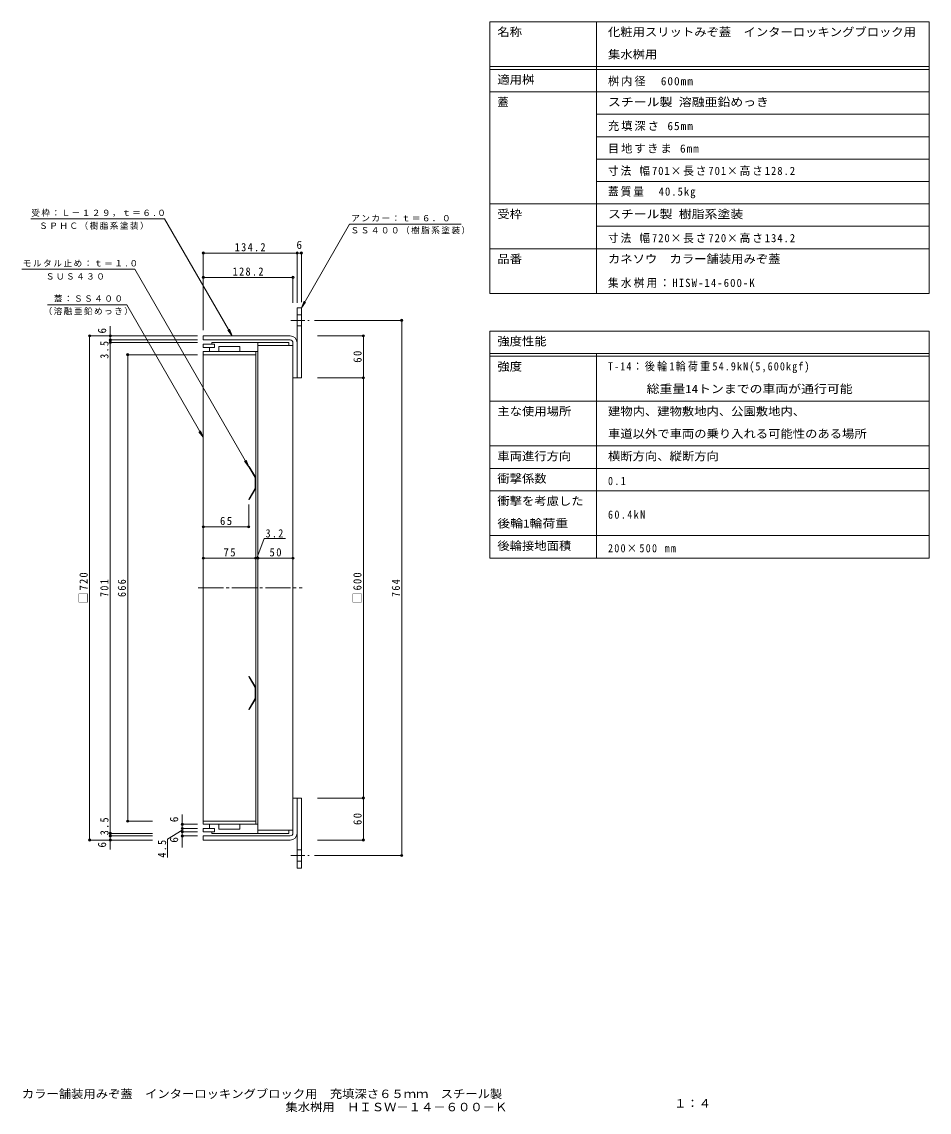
# Model space of a CAD drawing. Units: millimetres, scale not verified. Extents: x -998 to 1117, y -778 to 779.
# Drawn here: x -179 to 1117, y -778 to 779 of the extents above; entities that cross this region are included whole.
import ezdxf
from ezdxf.enums import TextEntityAlignment as Align

# ---------------------------------------------------------------- set-up
doc = ezdxf.new("R2010")
doc.units = ezdxf.units.MM
doc.header["$LTSCALE"] = 4
doc.header["$PDMODE"] = 32
doc.header["$PDSIZE"] = 3.2
doc.linetypes.add('CHAIN1', pattern=[8, 5, -1, 1, -1])
doc.linetypes.add('CHAIN2', pattern=[12, 9, -1, 1, -1])
for name, color, linetype, lineweight in [('0-0_通り芯', 7, 'CHAIN2', 9), ('0-2_仕上', 7, 'Continuous', 9), ('0-3_建具', 4, 'Continuous', 9), ('0-4_その他', 7, 'Continuous', 9), ('0-5_寸法', 7, 'Continuous', 9), ('F-5_F-5ﾚｲﾔ', 2, 'Continuous', 9), ('F-F_F-Fﾚｲﾔ', 7, 'Continuous', 9)]:
    doc.layers.add(name, color=color, linetype=linetype, lineweight=lineweight)
doc.layers.add('F-4_F-4ﾚｲﾔ', color=2, linetype='Continuous')
doc.styles.add('ＭＳ ゴシック', font='')
doc.styles.get('ＭＳ ゴシック').set_extended_font_data('MS Gothic')

msp = doc.modelspace()

# ---------------------------------------------------------------- linework, layer by layer
at = {"layer": '0-0_通り芯'}
msp.add_line((72.886, -29.432), (221.376, -29.432), dxfattribs=at)
at = {"layer": '0-2_仕上'}
for p, q in [((95.965, 318.568), (79.965, 318.568)), ((79.965, 318.568), (79.965, 314.069)), ((95.965, 314.069), (79.965, 314.069)), ((88.965, 314.069), (88.965, 308.068)), ((92.465, 321.068), (92.465, 318.568)), ((158.165, 321.068), (92.465, 321.068)), ((95.965, 318.568), (95.965, 314.069)), ((102.165, 315.068), (102.165, 308.068)), ((132.165, 315.068), (102.165, 315.068)), ((132.165, 315.068), (132.165, 308.068)), ((158.165, 321.068), (158.165, 316.568)), ((158.165, 308.068), (79.965, 308.068)), ((79.965, 308.068), (79.965, -366.932)), ((154.965, 303.568), (79.965, 303.568)), ((154.965, -366.932), (154.965, 308.068)), ((154.965, -362.432), (79.965, -362.432)), ((158.165, -366.932), (79.965, -366.932)), ((95.965, -372.932), (79.965, -372.932)), ((79.965, -377.432), (79.965, -372.932)), ((88.965, -372.932), (88.965, -366.932)), ((95.965, -377.432), (95.965, -372.932)), ((102.165, -373.932), (102.165, -366.932)), ((132.165, -373.932), (132.165, -366.932)), ((95.965, -377.432), (79.965, -377.432)), ((92.465, -379.932), (92.465, -377.432)), ((158.165, -379.932), (92.465, -379.932)), ((132.165, -373.932), (102.165, -373.932)), ((158.165, -379.932), (158.165, -375.432))]:
    msp.add_line(p, q, dxfattribs=at)
at = {"layer": '0-2_仕上', "color": 2}
for p, q in [((158.165, 321.068), (202.165, 321.068)), ((158.165, -379.932), (158.165, 321.068)), ((208.165, 316.568), (158.165, 316.568)), ((202.165, 321.068), (202.165, 316.568)), ((208.165, -375.432), (208.165, 316.568)), ((208.165, -375.432), (158.165, -375.432)), ((158.165, -379.932), (202.165, -379.932)), ((202.165, -379.932), (202.165, -375.432))]:
    msp.add_line(p, q, dxfattribs=at)
at = {"layer": '0-2_仕上', "color": 3}
for p, q in [((144.965, 143.657), (145.831, 144.157)), ((153.965, 128.068), (144.965, 143.657)), ((154.965, 128.336), (145.831, 144.157)), ((153.965, 113.068), (153.965, 128.068)), ((154.965, 112.8), (154.965, 128.336)), ((154.965, 112.8), (145.831, 96.98)), ((154.965, -171.664), (145.831, -155.843)), ((153.965, -171.932), (153.965, -186.932)), ((154.965, -171.664), (154.965, -187.2)), ((153.965, -186.932), (144.965, -202.52)), ((154.965, -187.2), (145.831, -203.02)), ((144.965, -202.52), (145.831, -203.02))]:
    msp.add_line(p, q, dxfattribs=at)
for points in [[(153.965, 113.068), (144.965, 97.48), (145.831, 96.98)], [(153.965, -171.932), (144.965, -156.343), (145.831, -155.843)]]:
    msp.add_lwpolyline(points, dxfattribs=at)
at = {"layer": '0-3_建具'}
for p, q in [((214.165, 370.568), (220.165, 370.568)), ((214.165, 270.568), (214.165, 370.568)), ((214.165, 360.568), (220.165, 360.568)), ((220.165, 270.568), (220.165, 370.568)), ((214.165, 344.568), (220.165, 344.568)), ((204.165, 324.568), (79.965, 324.568)), ((214.165, 270.568), (220.165, 270.568)), ((214.165, -329.432), (220.165, -329.432)), ((214.165, -329.432), (214.165, -429.432)), ((220.165, -329.432), (220.165, -429.432)), ((204.165, -383.432), (79.965, -383.432)), ((214.165, -403.432), (220.165, -403.432)), ((214.165, -419.432), (220.165, -419.432)), ((214.165, -429.432), (220.165, -429.432))]:
    msp.add_line(p, q, dxfattribs=at)
at = {"layer": '0-3_建具', "linetype": 'CHAIN1'}
for p, q in [((205.238, 352.568), (231.176, 352.568)), ((205.238, -411.432), (231.176, -411.432))]:
    msp.add_line(p, q, dxfattribs=at)
at = {"layer": '0-3_建具'}
for points in [[(79.965, 324.568), (79.965, 330.568), (204.165, 330.568)], [(208.165, 320.568), (208.165, 270.568), (214.165, 270.568)], [(208.165, -379.432), (208.165, -329.432), (214.165, -329.432)], [(79.965, -383.432), (79.965, -389.432), (204.165, -389.432)]]:
    msp.add_lwpolyline(points, dxfattribs=at)
for centre, radius, start, end in [((204.165, 320.568), 10, 0, 90), ((204.165, 320.568), 4, 0, 90), ((204.165, -379.432), 4, 270, 0), ((204.165, -379.432), 10, 270, 0)]:
    msp.add_arc(centre, radius, start, end, dxfattribs=at)
at = {"layer": '0-4_その他'}
for p, q in [((79.965, 449.888), (79.965, 338.693)), ((79.965, 448.688), (214.166, 448.688)), ((214.166, 449.888), (214.166, 377.632)), ((214.166, 448.688), (220.165, 448.688)), ((220.165, 449.888), (220.165, 378.568)), ((79.965, 413.9), (208.166, 413.9)), ((208.166, 415.1), (208.166, 377.632)), ((-52.819, 330.568), (-52.819, 344.297)), ((364.763, 352.568), (239.176, 352.568)), ((363.563, -411.432), (363.563, 352.568)), ((-83.619, 330.568), (71.965, 330.568)), ((-82.419, 330.568), (-82.419, -389.432)), ((-52.819, 324.568), (-52.819, 330.568)), ((309.996, 330.568), (243.048, 330.568)), ((308.796, 270.568), (308.796, 330.568)), ((-54.019, 324.568), (71.965, 324.568)), ((-54.019, 321.068), (71.965, 321.068)), ((-52.819, 321.068), (-52.819, 324.568)), ((-52.819, -379.932), (-52.819, 321.068)), ((-29.078, 303.568), (71.965, 303.568)), ((-27.878, 303.568), (-27.878, -362.432)), ((309.996, 270.568), (243.048, 270.568)), ((308.796, 270.568), (308.796, -329.432)), ((144.965, 56.62), (144.965, 89.48)), ((79.965, 57.82), (144.965, 57.82)), ((79.965, 13.051), (154.965, 13.051)), ((154.965, 13.051), (158.165, 13.051)), ((158.165, 13.051), (208.165, 13.051)), ((309.996, -329.432), (243.048, -329.432)), ((308.796, -329.432), (308.796, -389.432)), ((50.047, -366.932), (50.047, -353.013)), ((-29.078, -362.432), (7.69, -362.432)), ((48.847, -366.932), (71.965, -366.932)), ((48.847, -372.932), (71.965, -372.932)), ((50.047, -372.932), (50.047, -366.932)), ((50.047, -377.432), (50.047, -372.932)), ((-54.019, -379.932), (7.69, -379.932)), ((-54.019, -383.432), (7.69, -383.432)), ((-52.819, -383.432), (-52.819, -379.932)), ((-52.819, -389.432), (-52.819, -383.432)), ((48.847, -377.432), (71.965, -377.432)), ((48.847, -383.432), (71.965, -383.432)), ((50.047, -383.432), (50.047, -377.432)), ((50.047, -383.432), (50.047, -400.229)), ((-83.619, -389.432), (7.69, -389.432)), ((-52.819, -389.432), (-52.819, -402.815)), ((309.996, -389.432), (243.048, -389.432)), ((364.763, -411.432), (239.176, -411.432))]:
    msp.add_line(p, q, dxfattribs=at)
for points in [[(156.565, 13.051), (167.119, 41.144), (197.575, 41.144)], [(50.047, -375.182), (28.755, -388.199), (28.755, -414.53)]]:
    msp.add_lwpolyline(points, dxfattribs=at)
for p in [(79.965, 448.688), (214.166, 448.688), (220.165, 448.688), (79.965, 413.9), (208.166, 413.9), (363.563, 352.568), (-82.419, 330.568), (-52.819, 330.568), (308.796, 330.568), (-52.819, 324.568), (-52.819, 321.068), (-27.878, 303.568), (308.796, 270.568), (79.965, 57.82), (144.965, 57.82), (79.965, 13.051), (154.965, 13.051), (158.165, 13.051), (208.165, 13.051), (308.796, -329.432), (-27.878, -362.432), (50.047, -366.932), (50.047, -372.932), (-82.419, -389.432), (-52.819, -379.932), (-52.819, -383.432), (-52.819, -389.432), (50.047, -377.432), (50.047, -383.432), (308.796, -389.432), (363.563, -411.432)]:
    msp.add_point(p, dxfattribs=at)
at = {"layer": '0-5_寸法'}
for p, q in [((-166.112, 497.594), (24.835, 497.594)), ((24.835, 497.594), (121.267, 330.568)), ((289.152, 490.057), (220.165, 370.568)), ((289.152, 490.057), (448.465, 490.057)), ((-179.213, 425.461), (-17.734, 425.461)), ((-17.734, 425.461), (144.965, 143.657)), ((-142.548, 374.806), (-29.204, 374.806)), ((-29.204, 374.806), (79.965, 185.72)), ((220.165, 370.568), (223.992, 379.807)), ((220.165, 370.568), (226.253, 378.502)), ((121.267, 330.568), (115.179, 338.502)), ((121.267, 330.568), (117.44, 339.807)), ((79.965, 185.72), (73.877, 193.653)), ((79.965, 185.72), (76.138, 194.958)), ((144.965, 143.657), (138.878, 151.59)), ((144.965, 143.657), (141.138, 152.895))]:
    msp.add_line(p, q, dxfattribs=at)
at = {"layer": 'F-5_F-5ﾚｲﾔ', "color": 7}
msp.add_line((489.51, 237.265), (1117.126, 237.265), dxfattribs=at)
at = {"layer": 'F-F_F-Fﾚｲﾔ'}
for p, q in [((489.51, 778.862), (1117.126, 778.862)), ((489.51, 778.862), (489.51, 390.862)), ((641.705, 778.862), (641.705, 390.862)), ((1117.126, 778.862), (1117.126, 390.862)), ((489.51, 714.862), (1117.126, 714.862)), ((489.51, 710.862), (1117.126, 710.862)), ((489.51, 678.862), (1117.126, 678.862)), ((641.705, 646.862), (1117.126, 646.862)), ((641.705, 614.862), (1117.126, 614.862)), ((641.705, 582.862), (1117.126, 582.862)), ((641.705, 550.862), (1117.126, 550.862)), ((489.51, 518.862), (1117.126, 518.862)), ((641.705, 486.862), (1117.126, 486.862)), ((489.51, 454.862), (1117.126, 454.862)), ((489.51, 390.862), (1117.126, 390.862)), ((489.51, 337.265), (1117.126, 337.265)), ((489.51, 337.265), (489.51, 13.265)), ((1117.126, 337.265), (1117.126, 13.265)), ((489.51, 305.265), (1117.126, 305.265)), ((489.51, 301.265), (1117.126, 301.265)), ((641.705, 305.265), (641.705, 13.265)), ((489.51, 237.265), (1117.126, 237.265)), ((489.51, 173.265), (1117.126, 173.265)), ((489.51, 141.265), (1117.126, 141.265)), ((489.51, 109.265), (1117.126, 109.265)), ((489.51, 45.265), (1117.126, 45.265)), ((489.51, 13.265), (1117.126, 13.265))]:
    msp.add_line(p, q, dxfattribs=at)

# ---------------------------------------------------------------- texts
at = {"layer": '0-4_その他', "color": 2, "style": 'ＭＳ ゴシック'}
msp.add_text('6', height=11.73, dxfattribs=at).set_placement((213.165, 451.088), align=Align.BOTTOM_LEFT)
for p in [(-55.219, 333.795), (47.647, -363.917), (47.647, -393.127), (-55.219, -400.154)]:
    msp.add_text('6', height=11.73, rotation=90, dxfattribs=at).set_placement(p, align=Align.BOTTOM_LEFT)
at = {"layer": '0-4_その他', "color": 2, "char_height": 11.73, "attachment_point": 7, "style": 'ＭＳ ゴシック'}
for s, insert in [('\\T1.28;\\W0.9;134.2', (125.066, 451.088)), ('\\T1.28;\\W0.9;128.2', (122.066, 416.3)), ('\\T1.27;\\W0.95;65', (103.965, 60.22)), ('\\T1.27;\\W0.9;3.2', (168.99, 42.487)), ('\\T1.27;\\W0.95;75', (108.965, 15.451)), ('\\T1.27;\\W0.95;50', (174.665, 15.451))]:
    msp.add_mtext(s, dxfattribs=dict(at, insert=insert))
at = {"layer": '0-4_その他', "color": 2, "char_height": 11.73, "attachment_point": 7, "rotation": 90, "style": 'ＭＳ ゴシック'}
for s, insert in [('\\T1.27;\\W0.9;3.5', (-55.219, 297.701)), ('\\T1.27;\\W0.95;60', (306.396, 292.068)), ('\\T1.21;\\W0.95;□720', (-84.819, -51.432)), ('\\T1.21;\\W0.95;□600', (306.396, -51.432)), ('\\T1.27;\\W0.9;701', (-55.219, -42.432)), ('\\T1.27;\\W0.9;666', (-30.278, -42.432)), ('\\T1.27;\\W0.9;764', (361.163, -42.432)), ('\\T1.27;\\W0.9;3.5', (-55.219, -382.511)), ('\\T1.27;\\W0.95;60', (306.396, -367.932)), ('\\T1.27;\\W0.9;4.5', (27.149, -414.579))]:
    msp.add_mtext(s, dxfattribs=dict(at, insert=insert))
at = {"layer": '0-5_寸法', "char_height": 8.798, "attachment_point": 7, "style": 'ＭＳ ゴシック'}
for s, insert in [('\\T1.17;受枠：Ｌ－１２９，ｔ＝６.０', (-165.636, 500.305)), ('\\T1.17;アンカー：ｔ＝６．０', (291.395, 493.516)), ('\\T1.17;ＳＰＨＣ（樹脂系塗装）', (-154.421, 482.071)), ('\\T1.17;ＳＳ４００（樹脂系塗装）', (290.472, 475.55)), ('\\T1.18;モルタル止め：ｔ＝１.０', (-177.817, 429.051)), ('\\T1.17;ＳＵＳ４３０', (-144.907, 410.729)), ('\\T1.17;蓋：ＳＳ４００', (-133.39, 378.733)), ('\\T1.17;（溶融亜鉛めっき）', (-148.092, 360.148))]:
    msp.add_mtext(s, dxfattribs=dict(at, insert=insert))
at = {"layer": 'F-4_F-4ﾚｲﾔ', "style": 'ＭＳ ゴシック', "width": 1.1}
for s, p in [('カラー舗装用みぞ蓋\u3000インターロッキングブロック用\u3000充填深さ６５ｍｍ\u3000スチール製', (-179.146, -761.267)), ('集水桝用\u3000ＨＩＳＷ－１４－６００－Ｋ', (197.497, -780.096))]:
    msp.add_text(s, height=11.73, dxfattribs=at).set_placement(p, align=Align.BOTTOM_LEFT)
at = {"layer": 'F-5_F-5ﾚｲﾔ', "style": 'ＭＳ ゴシック'}
for s, width, p in [('化粧用スリットみぞ蓋\u3000インターロッキングブロック用', 1.1, (658.239, 754.862)), ('集水桝用', 1.1, (658.239, 722.862)), ('スチール製 溶融亜鉛めっき', 1.15, (658.239, 654.862)), ('１：４', 1.1, (752.622, -774.921))]:
    msp.add_text(s, height=11.73, dxfattribs=dict(at, width=width)).set_placement(p, align=Align.BOTTOM_LEFT)
at = {"layer": 'F-5_F-5ﾚｲﾔ', "char_height": 11.73, "attachment_point": 7, "style": 'ＭＳ ゴシック'}
for s, insert in [('\\T1.18;桝内径\u3000600mm', (658.239, 686.862)), ('\\T1.18;充填深さ\\~65mm', (658.239, 622.862)), ('\\T1.17;目地すきま\\~6mm', (658.239, 590.862))]:
    msp.add_mtext(s, dxfattribs=dict(at, insert=insert))
at = {"layer": 'F-F_F-Fﾚｲﾔ', "color": 2, "style": 'ＭＳ ゴシック'}
for s, width, p in [('名称', 1.1, (500.156, 754.862)), ('適用桝', 1.1, (500.156, 686.862)), ('受枠', 1.1, (500.156, 494.862)), ('スチール製 樹脂系塗装', 1.15, (658.239, 494.862)), ('品番', 1.1, (500.156, 430.862)), ('カネソウ\u3000カラー舗装用みぞ蓋', 1.1, (658.239, 430.862)), ('強度性能', 1.1, (500.156, 313.265)), ('強度', 1.1, (500.156, 277.265)), ('  \u3000\u3000総重量14トンまでの車両が通行可能', 1.15, (658.239, 245.265)), ('主な使用場所', 1.1, (500.156, 213.265)), ('建物内、建物敷地内、公園敷地内、', 1.1, (658.239, 213.265)), ('車道以外で車両の乗り入れる可能性のある場所', 1.1, (658.239, 181.265)), ('車両進行方向', 1.1, (500.156, 149.265)), ('横断方向、縦断方向', 1.1, (658.239, 149.265)), ('衝撃係数', 1.1, (500.156, 117.265)), ('衝撃を考慮した', 1.1, (500.156, 85.265)), ('後輪1輪荷重', 1.15, (500.156, 53.265)), ('後輪接地面積', 1.1, (500.156, 21.265))]:
    msp.add_text(s, height=11.73, dxfattribs=dict(at, width=width)).set_placement(p, align=Align.BOTTOM_LEFT)
msp.add_text('蓋', height=11.73, dxfattribs=at).set_placement((500.156, 654.862), align=Align.BOTTOM_LEFT)
at = {"layer": 'F-F_F-Fﾚｲﾔ', "color": 2, "char_height": 11.73, "attachment_point": 7, "style": 'ＭＳ ゴシック'}
for s, insert in [('\\T1.18;\\W0.95;寸法\\~幅701×長さ701×高さ128.2', (658.239, 558.862)), ('\\T1.19;\\W0.95;蓋質量\u300040.5kg', (658.239, 526.862)), ('\\T1.18;\\W0.95;寸法\\~幅720×長さ720×高さ134.2', (658.239, 462.862)), ('\\T1.21;\\W0.95;集水桝用：HISW-14-600-K', (658.239, 398.862)), ('\\T1.22;\\W0.9;T-14：後輪1輪荷重54.9kN(5,600kgf)', (658.239, 277.265)), ('\\T1.27;\\W0.9;0.1', (658.239, 117.265)), ('\\T1.28;\\W0.9;60.4kN', (658.239, 69.265)), ('\\T1.25;\\W0.9;200×500\\~mm', (658.239, 21.265))]:
    msp.add_mtext(s, dxfattribs=dict(at, insert=insert))

doc.saveas('drawing.dxf')
